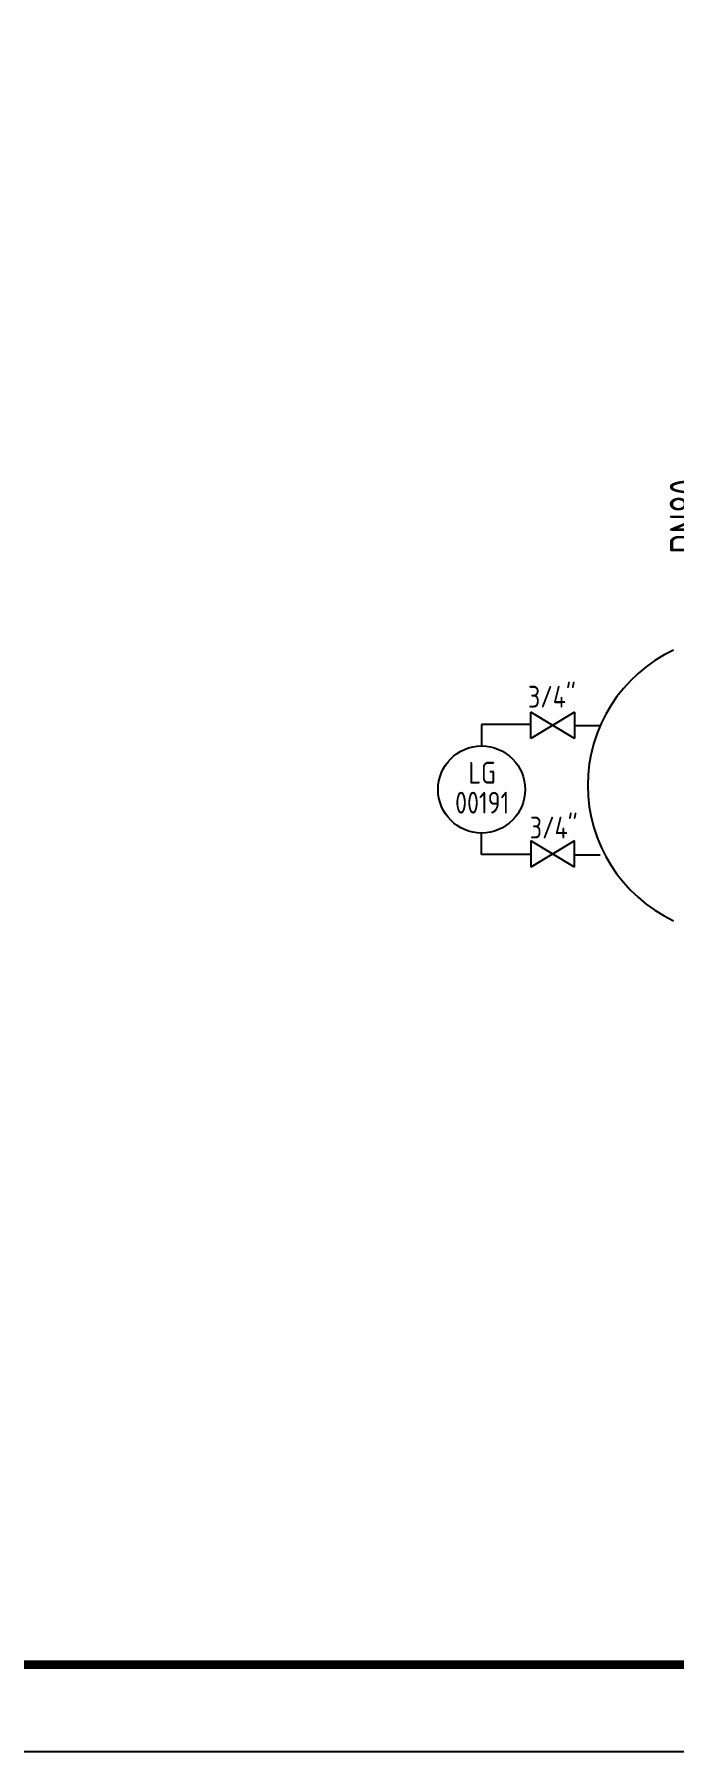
# Model space of a CAD drawing. Extents: x 24843 to 27502, y -10108 to -7552.
# Drawn here: x 27093 to 27166.4, y -8428.7 to -8231.5 of the extents above; entities that cross this region are included whole.
import ezdxf
from ezdxf.enums import TextEntityAlignment as Align

# ---------------------------------------------------------------- set-up
doc = ezdxf.new("R2010")
doc.units = 0
doc.linetypes.add('HIDDEN', pattern=[0.375, 0.25, -0.125])
doc.layers.get('0').update_dxf_attribs({"linetype": 'CONTINUOUS'})
for name, color, linetype in [('INST', 4, 'CONTINUOUS'), ('污油罐', 7, 'CONTINUOUS'), ('流程', 7, 'CONTINUOUS')]:
    doc.layers.add(name, color=color, linetype=linetype)
doc.styles.add('HZ', font='ascii', dxfattribs={"width": 0.65, "bigfont": 'hztxt'})
doc.styles.add('YKCAD', font='isocpeur.ttf', dxfattribs={"width": 0.8, "height": 0.125})

# ---------------------------------------------------------------- blocks, each defined once
blk = doc.blocks.new('LC311')
for p, q in [((-2.5, 1.5), (2.5, -1.5)), ((-2.5, -1.5), (2.5, 1.5)), ((-2.5, 1.5), (-2.5, -1.5)), ((2.5, -1.5), (2.5, 1.5))]:
    blk.add_line(p, q)
blk.add_lwpolyline([(-2.5, 1.5), (-2.5, 1.5), (-2.5, 1.5), (-2.5, 1.5)], close=True)
blk = doc.blocks.new('A$C0E0676A3')
at = {"linetype": 'HIDDEN'}
blk.add_blockref('LC311', (2.5, 1.5), dxfattribs=at)
blk = doc.blocks.new('*U69')
for p, q in [((-0.3989, 0.7489), (-0.6812, 0.7489)), ((-0.6812, 0.7489), (-0.6812, 0.7489)), ((-0.6812, 0.7489), (-0.6812, 0.6253)), ((-0.1481, 0.7435), (0, 0.7435)), ((-0.6812, 0.0016), (-0.6812, 0.1253)), ((-0.3989, 0.0016), (-0.6812, 0.0016)), ((-0.1481, 0), (0, 0))]:
    blk.add_line(p, q)
blk.add_circle((-0.6812, 0.3753), 0.25)
at = {"xscale": -0.05000000000000004, "yscale": 0.05000000000000004, "zscale": 0.05000000000000004}
blk.add_blockref('A$C0E0676A3', (-0.1481, 0.6685), dxfattribs=at)
at = {"xscale": 0.05000000000000004, "yscale": 0.05000000000000004, "zscale": 0.05000000000000004, "rotation": 180}
blk.add_blockref('A$C0E0676A3', (-0.1481, 0.0799), dxfattribs=at)
at = {"style": 'YKCAD', "width": 0.8, "flags": 8}
for tag, p in [('IA105', (-0.2777, 0.8456)), ('IA100', (-0.6781, 0.4088)), ('IA106', (-0.2669, 0.0937))]:
    blk.add_attdef(tag, text='', height=0.125, dxfattribs=at).set_placement(p, align=Align.CENTER)
at = {"style": 'YKCAD', "width": 0.8}
blk.add_attdef('IA101', text='', height=0.125, dxfattribs=at).set_placement((-0.6781, 0.2369), align=Align.CENTER)
at = {"style": 'YKCAD', "width": 0.95}
for tag, p, flags in [('IA102', (-0.7718, 0.0728), 3), ('IA103', (-0.7718, 0.0103), 1), ('IA104', (-0.7718, -0.0522), 1)]:
    blk.add_attdef(tag, p, '', height=0.05, dxfattribs=dict(at, flags=flags))

msp = doc.modelspace()

# ---------------------------------------------------------------- linework, layer by layer
msp.add_lwpolyline([(26660.64, -8428.74), (27501.64, -8428.74), (27501.64, -7834.74), (26660.64, -7834.74)], close=True)
at = {"const_width": 1}
msp.add_lwpolyline([(26685.64, -8418.74), (27491.64, -8418.74), (27491.64, -7844.74), (26685.64, -7844.74)], close=True, dxfattribs=at)
at = {"layer": '污油罐', "color": 3}
msp.add_arc((27173.75, -8317.75), 17.18, 115.1933, 244.8067, dxfattribs=at)

# ---------------------------------------------------------------- block references
at = {"layer": 'INST'}
ref = msp.add_blockref('*U69', (27158.01, -8325.73), dxfattribs=dict(at, xscale=20, yscale=20, zscale=20))
ref.add_attrib('IA100', 'LG', dxfattribs={"layer": '0', "height": 2.5, "style": 'YKCAD', "width": 0.8}).set_placement((27144.45, -8317.55), align=Align.CENTER)
ref.add_attrib('IA101', '00191', dxfattribs={"layer": '0', "height": 2.5, "style": 'YKCAD', "width": 0.8}).set_placement((27144.45, -8320.99), align=Align.CENTER)
ref.add_attrib('IA106', '3/4"', dxfattribs={"layer": '0', "height": 2.5, "style": 'YKCAD', "width": 0.8}).set_placement((27152.67, -8323.85), align=Align.CENTER)
ref.add_attrib('IA105', '3/4"', dxfattribs={"layer": '0', "height": 2.5, "style": 'YKCAD', "width": 0.8}).set_placement((27152.46, -8308.82), align=Align.CENTER)

# ---------------------------------------------------------------- texts
at = {"layer": '流程', "color": 3, "style": 'HZ', "width": 0.8}
msp.add_text('DN80', height=4, rotation=90, dxfattribs=at).set_placement((27170, -8291.16))

doc.saveas('drawing.dxf')
